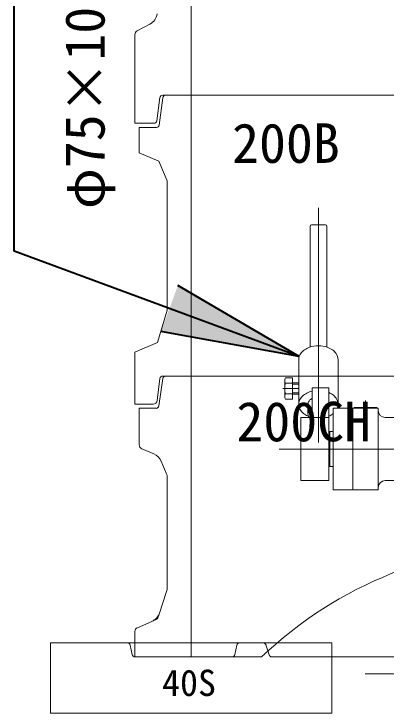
# Model space of a CAD drawing. Units: millimetres at full size, sheet at 1:20; details may follow other scales. Extents: x -5700 to 5714, y -3160 to 3160.
# Drawn here: x 5.8 to 271.1, y 1794.5 to 2292.4 of the extents above; entities that cross this region are included whole.
import ezdxf
from ezdxf.enums import TextEntityAlignment as Align

# ---------------------------------------------------------------- set-up
doc = ezdxf.new("R2010")
doc.units = ezdxf.units.MM
doc.header["$LTSCALE"] = 20
for name, color, linetype, lineweight in [('0-5_TEMP01', 3, 'Continuous', 18), ('0-7_躯体', 7, 'Continuous', 9), ('0-C_寸法', 1, 'Continuous', 40), ('1-1_補修弁', 7, 'Continuous', 9)]:
    doc.layers.add(name, color=color, linetype=linetype, lineweight=lineweight)
doc.layers.add('0-D_注釈', color=1, linetype='Continuous')
doc.styles.add('ＭＳ ゴシック', font='')
doc.styles.get('ＭＳ ゴシック').set_extended_font_data('MS Gothic')

msp = doc.modelspace()

# ---------------------------------------------------------------- linework, layer by layer
at = {"layer": '0-5_TEMP01'}
for p, q in [((222.37, 1987.08), (222.37, 2154.27)), ((197.01, 2025.66), (208.37, 2025.66)), ((194.37, 1982.53), (456.87, 1982.53)), ((231.88, 1834.52), (531.88, 1834.52)), ((255.53, 1822.53), (497.13, 1822.53))]:
    msp.add_line(p, q, dxfattribs=at)
at = {"layer": '0-7_躯体'}
for p, q in [((131.88, 2434.52), (131.88, 2234.52)), ((102.52, 2285.2), (93.46, 2280.38)), ((91.88, 2277.72), (91.88, 2234.52)), ((91.88, 2234.52), (91.88, 2214.53)), ((109.63, 2232.81), (107.31, 2216.25)), ((109.1, 2213.27), (111.65, 2232.78)), ((111.61, 2234.52), (381.88, 2234.52)), ((131.88, 2234.52), (131.88, 2034.52)), ((91.88, 2214.53), (105.33, 2214.53)), ((94.88, 2211.53), (107.12, 2211.53)), ((94.88, 2211.53), (94.88, 2193.53)), ((94.88, 2193.53), (108.88, 2187.53)), ((108.88, 2187.53), (114.87, 2173.53)), ((114.87, 2173.53), (114.87, 2081.52)), ((107.88, 2058.53), (114.87, 2081.52)), ((91.88, 2051.53), (107.88, 2058.53)), ((91.88, 2051.53), (91.88, 2014.53)), ((109.65, 2032.78), (107.7, 2017.15)), ((111.63, 2032.81), (108.89, 2013.25)), ((111.64, 2034.52), (381.88, 2034.52)), ((131.88, 2034.52), (131.88, 1834.52)), ((104.72, 2014.53), (91.88, 2014.53)), ((94.88, 2011.53), (94.88, 1985.51)), ((106.91, 2011.53), (94.88, 2011.53)), ((106.91, 2011.53), (94.88, 2011.53)), ((96.69, 1982.74), (105.2, 1979.1)), ((110.45, 1973.85), (114.07, 1965.41)), ((114.87, 1961.48), (114.87, 1884.15)), ((114.37, 1880.99), (109.28, 1865.74)), ((107.88, 1861.53), (109.28, 1865.74)), ((103.8, 1859.74), (93.67, 1855.31)), ((107.88, 1861.53), (103.8, 1859.74)), ((91.88, 1852.56), (91.88, 1834.52)), ((231.88, 1844.53), (31.88, 1844.53)), ((31.88, 1844.53), (31.88, 1794.53)), ((88.55, 1842.92), (89.91, 1836.14)), ((162.96, 1836.14), (164.31, 1842.92)), ((187.21, 1835.95), (185.06, 1843.1)), ((231.88, 1844.53), (231.88, 1794.53)), ((181.88, 1834.52), (91.88, 1834.52)), ((91.88, 1834.52), (161, 1834.52)), ((189.12, 1834.52), (231.88, 1834.52)), ((231.88, 1794.53), (31.88, 1794.53))]:
    msp.add_line(p, q, dxfattribs=at)
for centre, radius, start, end in [((97.82, 2294.03), 10, 298.072, 350.538), ((94.88, 2277.72), 3, 118.073, 180), ((111.61, 2232.53), 2, 90, 172.001), ((113.63, 2232.53), 2, 90, 172.569), ((105.33, 2216.53), 2, 270, 352.001), ((107.12, 2213.53), 2, 270, 352.569), ((111.64, 2032.53), 2, 90, 172.876), ((113.61, 2032.53), 2, 90, 172.001), ((104.72, 2017.53), 3, 270, 352.874), ((106.91, 2013.52), 2, 270, 352.001), ((97.88, 1985.51), 3, 180, 246.801), ((101.26, 1969.91), 10, 23.199, 66.802), ((104.88, 1961.48), 10, 0, 23.199), ((381.88, 1624.52), 290, 90, 133.603), ((104.88, 1884.15), 10, 341.565, 0), ((99.8, 1868.91), 10, 293.629, 341.565), ((94.88, 1852.56), 3, 113.629, 180), ((86.59, 1842.53), 2, 11.31, 90), ((166.27, 1842.53), 2, 90, 168.691), ((183.15, 1842.53), 2, 16.7, 90), ((91.88, 1836.53), 2, 191.31, 270), ((161, 1836.53), 2, 270, 348.691), ((189.12, 1836.53), 2, 196.7, 270)]:
    msp.add_arc(centre, radius, start, end, dxfattribs=at)
at = {"layer": '0-C_寸法'}
for p, q in [((5.84, 2123.49), (5.84, 2603.42)), ((208.76, 2048.49), (5.84, 2123.49)), ((208.76, 2048.49), (122.41, 2098.92)), ((208.76, 2048.49), (110.37, 2066.35))]:
    msp.add_line(p, q, dxfattribs=at)
msp.add_solid([(110.37, 2066.35), (122.41, 2098.92), (208.76, 2048.49)], dxfattribs=at)
at = {"layer": '1-1_補修弁'}
for p, q in [((216.37, 2141.19), (216.37, 2055.11)), ((227.37, 2142.19), (217.37, 2142.19)), ((228.37, 2141.19), (228.37, 2055.11)), ((208.37, 2014.35), (208.37, 2046.16)), ((236.37, 2014.35), (236.37, 2046.16)), ((198.37, 2031.28), (198.37, 2020.04)), ((198.97, 2033.16), (203.87, 2033.16)), ((203.87, 2033.16), (203.87, 2018.16)), ((198.95, 2029.41), (203.87, 2029.41)), ((208.37, 2029.66), (203.87, 2029.66)), ((203.87, 2028.66), (208.37, 2028.66)), ((198.95, 2021.9), (203.87, 2021.9)), ((203.87, 2022.66), (208.37, 2022.66)), ((203.87, 2021.66), (208.37, 2021.66)), ((217.87, 2005.03), (217.87, 2026.19)), ((229.87, 2026.19), (217.87, 2026.19)), ((229.87, 2026.19), (229.87, 1960.03)), ((203.87, 2018.16), (198.97, 2018.16)), ((255.87, 2017.02), (255.87, 2007.53)), ((214.87, 2014.35), (214.87, 2007.43)), ((264.87, 2011.53), (232.87, 2011.53)), ((232.87, 1982.53), (232.87, 2011.53)), ((246.87, 2011.53), (246.87, 1953.53)), ((247.87, 2012.02), (247.87, 2011.53)), ((263.87, 2012.02), (247.87, 2012.02)), ((263.87, 2011.53), (263.87, 2012.02)), ((264.87, 2011.53), (264.87, 1982.53)), ((229.87, 2005.03), (209.87, 2005.03)), ((209.87, 2005.03), (209.87, 1960.03)), ((269.87, 2005.03), (326.24, 2005.03)), ((229.87, 1994.53), (230.37, 1995.03)), ((230.37, 1995.03), (230.37, 1970.03)), ((230.37, 1995.03), (232.87, 1995.03)), ((232.87, 1953.53), (232.87, 1982.53)), ((264.87, 1982.53), (264.87, 1953.53)), ((230.37, 1970.03), (229.87, 1970.53)), ((230.37, 1970.03), (232.87, 1970.03)), ((209.87, 1960.03), (229.87, 1960.03)), ((269.87, 1960.03), (321.87, 1960.03)), ((264.87, 1953.53), (232.87, 1953.53))]:
    msp.add_line(p, q, dxfattribs=at)
for centre, radius, start, end in [((217.37, 2141.19), 1, 90, 180), ((227.37, 2141.19), 1, 0, 90), ((218.68, 2044.21), 10.9, 124.748, 144.1564), ((221, 2040.92), 14.93, 109.1437, 124.868), ((222.31, 2037.16), 18.91, 89.8112, 109.1422), ((222.43, 2037.16), 18.91, 70.8578, 90.1888), ((223.74, 2040.92), 14.93, 55.132, 70.8563), ((226.06, 2044.21), 10.9, 35.8436, 55.252), ((216.01, 2046.08), 7.64, 143.7701, 179.3066), ((228.72, 2046.08), 7.64, 0.6934, 36.2299), ((201.66, 2031.28), 3.29, 144.992, 214.565), ((210.79, 2025.66), 12.42, 162.412, 197.588), ((201.66, 2020.04), 3.29, 145.435, 215.008), ((218.68, 2012.39), 10.9, 124.748, 144.1564), ((221, 2009.1), 14.93, 109.1437, 124.868), ((219.79, 2013.97), 9.94, 101.1418, 111.7481), ((226.15, 2013.34), 10.08, 52.6097, 68.334), ((226.06, 2012.39), 10.9, 35.8436, 55.252), ((216.01, 2014.26), 7.64, 143.7701, 179.3066), ((218.97, 2014.29), 4.09, 143.7701, 179.3066), ((220.39, 2013.3), 5.84, 124.748, 144.1564), ((220.31, 2013.71), 5.45, 116.558, 126.4811), ((228.72, 2014.26), 7.64, 0.6934, 36.2299), ((216.01, 2014.44), 7.64, 180.6934, 216.2299), ((220.31, 2006.79), 5.45, 116.558, 126.4811), ((229.12, 2014.37), 7.25, 336.9324, 359.8231), ((218.68, 2016.3), 10.9, 215.8436, 235.252), ((219.3, 2016.53), 11.45, 233.3321, 249.0563), ((218.97, 2007.38), 4.09, 143.7701, 179.3066), ((218.97, 2007.47), 4.09, 180.6934, 216.2299), ((220.39, 2006.38), 5.84, 124.748, 144.1564), ((224.06, 2019.03), 14.29, 293.9882, 305.0681), ((231.25, 2009.33), 2.23, 297.2707, 316.679), ((269.87, 2010.03), 5, 180, 270), ((215.75, 2005.1), 0.095, 205.751, 225.1594), ((269.87, 1955.03), 5, 90, 180)]:
    msp.add_arc(centre, radius, start, end, dxfattribs=at)

# ---------------------------------------------------------------- texts
at = {"layer": '0-C_寸法', "style": 'ＭＳ ゴシック'}
msp.add_text('φ75×100H', height=28.15, rotation=90, dxfattribs=at).set_placement((78.73, 2153.49), align=Align.BOTTOM_LEFT)
at = {"layer": '0-D_注釈', "style": 'ＭＳ ゴシック'}
for s, height, p in [('200B', 28.15, (160.93, 2177.9)), ('200CH', 28.15, (164, 1979.59)), ('40S', 18.77, (111.16, 1801.01))]:
    msp.add_text(s, height=height, dxfattribs=at).set_placement(p, align=Align.BOTTOM_LEFT)

doc.saveas('drawing.dxf')
